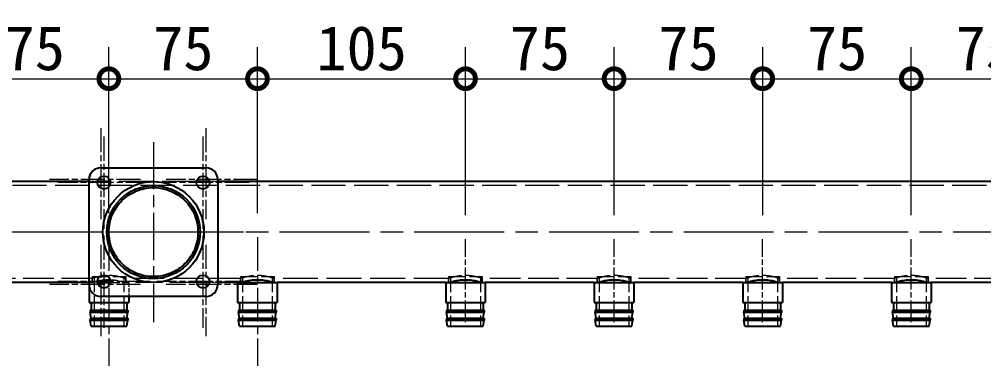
# Model space of a CAD drawing. Header units: millimetres. Extents: x 48 to 3316, y 44 to 2332.
# Drawn here: x 1152.6 to 1639.3, y 908.6 to 1083.6 of the extents above; entities that cross this region are included whole.
import ezdxf

# ---------------------------------------------------------------- set-up
doc = ezdxf.new("R2010")
doc.units = ezdxf.units.MM
doc.header["$LTSCALE"] = 8
doc.linetypes.add('CHAIN', pattern=[0.3543, 0.2362, -0.0295, 0.0591, -0.0295])
doc.linetypes.add('DASHED', pattern=[0.2067, 0.1654, -0.0413])
for name, color, linetype, lineweight, true_color in [('中心标记 (ISO)', 1, 'CHAIN', 18, 0xff0000), ('中心线 (ISO)', 1, 'CHAIN', 18, 0xff0000), ('尺寸 (ISO)', 7, 'Continuous', 18, 0x008000), ('隐藏 (ISO)', 5, 'DASHED', 18, 0x0000ff)]:
    doc.layers.add(name, color=color, linetype=linetype, lineweight=lineweight, true_color=true_color)
doc.layers.add('可见 (ISO)', color=7, linetype='Continuous', lineweight=25)
doc.styles.add('最新国标', font='simfang.ttf')
doc.dimstyles.new('默认 (GB)', dxfattribs={"dimscale": 8, "dimtxt": 2.8, "dimasz": 2.5, "dimexe": 2, "dimexo": 1.5, "dimgap": 0.5, "dimtad": 1, "dimtoh": 1, "dimdsep": 46, "dimtxsty": '最新国标', "dimcen": 0.09, "dimdle": 10, "dimclrd": 256, "dimclre": 256, "dimclrt": 256, "dimaunit": 1, "dimadec": 3, "dimazin": 2, "dimtfac": 0.535714, "dimtdec": 3, "dimtmove": 0, "dimatfit": 3, "dimfxl": 0, "dimtolj": 1, "dimlwd": -1, "dimlwe": -1, "dimarcsym": 0})

# ---------------------------------------------------------------- blocks, each defined once
blk = doc.blocks.new('_DotSmall')
at = {"color": 0, "linetype": 'ByBlock', "const_width": 0.5}
blk.add_lwpolyline([(-0.0625, 0, 1), (0.0625, 0, 1)], format="xyb", close=True, dxfattribs=at)
blk = doc.blocks.new('*D18')
at = {"layer": 'Defpoints', "color": 0, "transparency": 16777216}
for p in [(1197.77, 1053.61), (1122.77, 973.61), (1197.77, 973.61)]:
    blk.add_point(p, dxfattribs=at)
at = {"layer": '尺寸 (ISO)', "color": 116, "true_color": 0x00803f, "transparency": 16777216}
for p, q in [((1122.77, 985.61), (1122.77, 1069.61)), ((1197.77, 985.61), (1197.77, 1069.61)), ((1122.77, 1053.61), (1197.77, 1053.61))]:
    blk.add_line(p, q, dxfattribs=at)
at = {"layer": '尺寸 (ISO)', "color": 116, "true_color": 0x00803f, "transparency": 16777216, "xscale": 20, "yscale": 20, "zscale": 20, "rotation": 180}
blk.add_blockref('_DotSmall', (1122.77, 1053.61), dxfattribs=at)
at = {"layer": '尺寸 (ISO)', "color": 116, "true_color": 0x00803f, "transparency": 16777216, "xscale": 20, "yscale": 20, "zscale": 20}
blk.add_blockref('_DotSmall', (1197.77, 1053.61), dxfattribs=at)
at = {"layer": '尺寸 (ISO)', "transparency": 16777216, "insert": (1160.35, 1068.94), "char_height": 22.4, "attachment_point": 5, "style": '最新国标'}
blk.add_mtext('\\A1;75', dxfattribs=at)
blk = doc.blocks.new('*D19')
at = {"layer": 'Defpoints', "color": 0, "transparency": 16777216}
for p in [(1272.77, 1053.61), (1197.77, 973.61), (1272.77, 973.61)]:
    blk.add_point(p, dxfattribs=at)
at = {"layer": '尺寸 (ISO)', "color": 116, "true_color": 0x00803f, "transparency": 16777216}
for p, q in [((1197.77, 985.61), (1197.77, 1069.61)), ((1272.77, 985.61), (1272.77, 1069.61)), ((1197.77, 1053.61), (1272.77, 1053.61))]:
    blk.add_line(p, q, dxfattribs=at)
at = {"layer": '尺寸 (ISO)', "color": 116, "true_color": 0x00803f, "transparency": 16777216, "xscale": 20, "yscale": 20, "zscale": 20, "rotation": 180}
blk.add_blockref('_DotSmall', (1197.77, 1053.61), dxfattribs=at)
at = {"layer": '尺寸 (ISO)', "color": 116, "true_color": 0x00803f, "transparency": 16777216, "xscale": 20, "yscale": 20, "zscale": 20}
blk.add_blockref('_DotSmall', (1272.77, 1053.61), dxfattribs=at)
at = {"layer": '尺寸 (ISO)', "transparency": 16777216, "insert": (1235.35, 1068.94), "char_height": 22.4, "attachment_point": 5, "style": '最新国标'}
blk.add_mtext('\\A1;75', dxfattribs=at)
blk = doc.blocks.new('*D20')
at = {"layer": 'Defpoints', "color": 0, "transparency": 16777216}
for p in [(1377.77, 1053.61), (1272.77, 973.61), (1377.77, 972.61)]:
    blk.add_point(p, dxfattribs=at)
at = {"layer": '尺寸 (ISO)', "color": 116, "true_color": 0x00803f, "transparency": 16777216}
for p, q in [((1272.77, 985.61), (1272.77, 1069.61)), ((1377.77, 984.61), (1377.77, 1069.61)), ((1272.77, 1053.61), (1377.77, 1053.61))]:
    blk.add_line(p, q, dxfattribs=at)
at = {"layer": '尺寸 (ISO)', "color": 116, "true_color": 0x00803f, "transparency": 16777216, "xscale": 20, "yscale": 20, "zscale": 20, "rotation": 180}
blk.add_blockref('_DotSmall', (1272.77, 1053.61), dxfattribs=at)
at = {"layer": '尺寸 (ISO)', "color": 116, "true_color": 0x00803f, "transparency": 16777216, "xscale": 20, "yscale": 20, "zscale": 20}
blk.add_blockref('_DotSmall', (1377.77, 1053.61), dxfattribs=at)
at = {"layer": '尺寸 (ISO)', "transparency": 16777216, "insert": (1325.35, 1068.94), "char_height": 22.4, "attachment_point": 5, "style": '最新国标'}
blk.add_mtext('\\A1;105', dxfattribs=at)
blk = doc.blocks.new('*D21')
at = {"layer": 'Defpoints', "color": 0, "transparency": 16777216}
for p in [(1452.77, 1053.61), (1377.77, 972.61), (1452.77, 972.61)]:
    blk.add_point(p, dxfattribs=at)
at = {"layer": '尺寸 (ISO)', "color": 116, "true_color": 0x00803f, "transparency": 16777216}
for p, q in [((1377.77, 984.61), (1377.77, 1069.61)), ((1452.77, 984.61), (1452.77, 1069.61)), ((1377.77, 1053.61), (1452.77, 1053.61))]:
    blk.add_line(p, q, dxfattribs=at)
at = {"layer": '尺寸 (ISO)', "color": 116, "true_color": 0x00803f, "transparency": 16777216, "xscale": 20, "yscale": 20, "zscale": 20, "rotation": 180}
blk.add_blockref('_DotSmall', (1377.77, 1053.61), dxfattribs=at)
at = {"layer": '尺寸 (ISO)', "color": 116, "true_color": 0x00803f, "transparency": 16777216, "xscale": 20, "yscale": 20, "zscale": 20}
blk.add_blockref('_DotSmall', (1452.77, 1053.61), dxfattribs=at)
at = {"layer": '尺寸 (ISO)', "transparency": 16777216, "insert": (1415.35, 1068.94), "char_height": 22.4, "attachment_point": 5, "style": '最新国标'}
blk.add_mtext('\\A1;75', dxfattribs=at)
blk = doc.blocks.new('*D22')
at = {"layer": 'Defpoints', "color": 0, "transparency": 16777216}
for p in [(1527.77, 1053.61), (1452.77, 972.61), (1527.77, 972.61)]:
    blk.add_point(p, dxfattribs=at)
at = {"layer": '尺寸 (ISO)', "color": 116, "true_color": 0x00803f, "transparency": 16777216}
for p, q in [((1452.77, 984.61), (1452.77, 1069.61)), ((1527.77, 984.61), (1527.77, 1069.61)), ((1452.77, 1053.61), (1527.77, 1053.61))]:
    blk.add_line(p, q, dxfattribs=at)
at = {"layer": '尺寸 (ISO)', "color": 116, "true_color": 0x00803f, "transparency": 16777216, "xscale": 20, "yscale": 20, "zscale": 20, "rotation": 180}
blk.add_blockref('_DotSmall', (1452.77, 1053.61), dxfattribs=at)
at = {"layer": '尺寸 (ISO)', "color": 116, "true_color": 0x00803f, "transparency": 16777216, "xscale": 20, "yscale": 20, "zscale": 20}
blk.add_blockref('_DotSmall', (1527.77, 1053.61), dxfattribs=at)
at = {"layer": '尺寸 (ISO)', "transparency": 16777216, "insert": (1490.35, 1068.94), "char_height": 22.4, "attachment_point": 5, "style": '最新国标'}
blk.add_mtext('\\A1;75', dxfattribs=at)
blk = doc.blocks.new('*D23')
at = {"layer": 'Defpoints', "color": 0, "transparency": 16777216}
for p in [(1602.77, 1053.61), (1527.77, 972.61), (1602.77, 972.61)]:
    blk.add_point(p, dxfattribs=at)
at = {"layer": '尺寸 (ISO)', "color": 116, "true_color": 0x00803f, "transparency": 16777216}
for p, q in [((1527.77, 984.61), (1527.77, 1069.61)), ((1602.77, 984.61), (1602.77, 1069.61)), ((1527.77, 1053.61), (1602.77, 1053.61))]:
    blk.add_line(p, q, dxfattribs=at)
at = {"layer": '尺寸 (ISO)', "color": 116, "true_color": 0x00803f, "transparency": 16777216, "xscale": 20, "yscale": 20, "zscale": 20, "rotation": 180}
blk.add_blockref('_DotSmall', (1527.77, 1053.61), dxfattribs=at)
at = {"layer": '尺寸 (ISO)', "color": 116, "true_color": 0x00803f, "transparency": 16777216, "xscale": 20, "yscale": 20, "zscale": 20}
blk.add_blockref('_DotSmall', (1602.77, 1053.61), dxfattribs=at)
at = {"layer": '尺寸 (ISO)', "transparency": 16777216, "insert": (1565.35, 1068.94), "char_height": 22.4, "attachment_point": 5, "style": '最新国标'}
blk.add_mtext('\\A1;75', dxfattribs=at)
blk = doc.blocks.new('*D24')
at = {"layer": 'Defpoints', "color": 0, "transparency": 16777216}
for p in [(1677.77, 1053.61), (1602.77, 972.61), (1677.77, 972.61)]:
    blk.add_point(p, dxfattribs=at)
at = {"layer": '尺寸 (ISO)', "color": 116, "true_color": 0x00803f, "transparency": 16777216}
for p, q in [((1602.77, 984.61), (1602.77, 1069.61)), ((1677.77, 984.61), (1677.77, 1069.61)), ((1602.77, 1053.61), (1677.77, 1053.61))]:
    blk.add_line(p, q, dxfattribs=at)
at = {"layer": '尺寸 (ISO)', "color": 116, "true_color": 0x00803f, "transparency": 16777216, "xscale": 20, "yscale": 20, "zscale": 20, "rotation": 180}
blk.add_blockref('_DotSmall', (1602.77, 1053.61), dxfattribs=at)
at = {"layer": '尺寸 (ISO)', "color": 116, "true_color": 0x00803f, "transparency": 16777216, "xscale": 20, "yscale": 20, "zscale": 20}
blk.add_blockref('_DotSmall', (1677.77, 1053.61), dxfattribs=at)
at = {"layer": '尺寸 (ISO)', "transparency": 16777216, "insert": (1640.35, 1068.94), "char_height": 22.4, "attachment_point": 5, "style": '最新国标'}
blk.add_mtext('\\A1;75', dxfattribs=at)

msp = doc.modelspace()

# ---------------------------------------------------------------- linework, layer by layer
at = {"layer": '中心标记 (ISO)', "ltscale": 6.389343}
for p, q in [((1193.767, 1028.612), (1193.767, 982.612)), ((1246.767, 1028.612), (1246.767, 982.612)), ((1213.767, 1002.612), (1167.767, 1002.612)), ((1272.767, 1002.612), (1226.767, 1002.612)), ((1193.767, 969.612), (1193.767, 923.612)), ((1246.767, 969.612), (1246.767, 923.612)), ((1213.767, 949.612), (1167.767, 949.612)), ((1272.767, 949.612), (1226.767, 949.612))]:
    msp.add_line(p, q, dxfattribs=at)
at = {"layer": '中心标记 (ISO)', "ltscale": 6.472683}
for p, q in [((1195.267, 1024.412), (1195.267, 977.812)), ((1245.267, 1024.412), (1245.267, 977.812)), ((1218.567, 1001.112), (1171.967, 1001.112)), ((1268.567, 1001.112), (1221.967, 1001.112)), ((1195.267, 974.412), (1195.267, 927.812)), ((1245.267, 974.412), (1245.267, 927.812)), ((1218.567, 951.112), (1171.967, 951.112)), ((1268.567, 951.112), (1221.967, 951.112))]:
    msp.add_line(p, q, dxfattribs=at)
at = {"layer": '中心标记 (ISO)', "ltscale": 12.639884}
for p, q in [((1220.267, 1021.612), (1220.267, 930.612)), ((1265.767, 976.112), (1174.767, 976.112))]:
    msp.add_line(p, q, dxfattribs=at)
at = {"layer": '中心线 (ISO)', "ltscale": 23.990969}
msp.add_line((2825.267, 976.112), (305.267, 976.112), dxfattribs=at)
at = {"layer": '中心线 (ISO)', "ltscale": 9.028461}
for p, q in [((1197.767, 973.612), (1197.767, 908.612)), ((1272.767, 973.612), (1272.767, 908.612))]:
    msp.add_line(p, q, dxfattribs=at)
at = {"layer": '中心线 (ISO)', "ltscale": 5.833739}
for p, q in [((1377.767, 930.612), (1377.767, 972.612)), ((1452.767, 930.612), (1452.767, 972.612)), ((1527.767, 930.612), (1527.767, 972.612)), ((1602.767, 930.612), (1602.767, 972.612))]:
    msp.add_line(p, q, dxfattribs=at)
at = {"layer": '可见 (ISO)'}
for p, q in [((1193.767, 1008.612), (1246.767, 1008.612)), ((1187.767, 1001.612), (797.767, 1001.612)), ((1187.767, 949.612), (1187.767, 1002.612)), ((1198.529, 1001.612), (1192.005, 1001.612)), ((1248.529, 1001.612), (1242.005, 1001.612)), ((1252.767, 1002.612), (1252.767, 949.612)), ((1877.767, 1001.612), (1252.767, 1001.612)), ((1187.767, 950.612), (1132.767, 950.612)), ((1187.767, 949.612), (1187.767, 940.612)), ((1192.005, 950.612), (1198.529, 950.612)), ((1248.529, 950.612), (1242.005, 950.612)), ((1262.767, 950.612), (1252.767, 950.612)), ((1262.767, 950.612), (1282.767, 950.612)), ((1262.767, 950.612), (1262.767, 940.612)), ((1367.767, 950.612), (1282.767, 950.612)), ((1282.767, 950.612), (1282.767, 940.612)), ((1367.767, 950.612), (1387.767, 950.612)), ((1367.767, 950.612), (1367.767, 940.612)), ((1442.767, 950.612), (1387.767, 950.612)), ((1387.767, 950.612), (1387.767, 940.612)), ((1442.767, 950.612), (1462.767, 950.612)), ((1442.767, 950.612), (1442.767, 940.612)), ((1517.767, 950.612), (1462.767, 950.612)), ((1462.767, 950.612), (1462.767, 940.612)), ((1517.767, 950.612), (1537.767, 950.612)), ((1517.767, 950.612), (1517.767, 940.612)), ((1592.767, 950.612), (1537.767, 950.612)), ((1537.767, 950.612), (1537.767, 940.612)), ((1592.767, 950.612), (1612.767, 950.612)), ((1592.767, 950.612), (1592.767, 940.612)), ((1667.767, 950.612), (1612.767, 950.612)), ((1612.767, 950.612), (1612.767, 940.612)), ((1187.767, 940.612), (1207.767, 940.612)), ((1188.767, 940.612), (1188.767, 936.612)), ((1246.767, 943.612), (1193.767, 943.612)), ((1206.767, 940.612), (1206.767, 936.612)), ((1207.767, 943.612), (1207.767, 940.612)), ((1262.767, 940.612), (1282.767, 940.612)), ((1263.767, 940.612), (1263.767, 936.612)), ((1281.767, 940.612), (1281.767, 936.612)), ((1367.767, 940.612), (1387.767, 940.612)), ((1368.767, 940.612), (1368.767, 936.612)), ((1386.767, 940.612), (1386.767, 936.612)), ((1442.767, 940.612), (1462.767, 940.612)), ((1443.767, 940.612), (1443.767, 936.612)), ((1461.767, 940.612), (1461.767, 936.612)), ((1517.767, 940.612), (1537.767, 940.612)), ((1518.767, 940.612), (1518.767, 936.612)), ((1536.767, 940.612), (1536.767, 936.612)), ((1592.767, 940.612), (1612.767, 940.612)), ((1593.767, 940.612), (1593.767, 936.612)), ((1611.767, 940.612), (1611.767, 936.612)), ((1188.267, 936.612), (1207.267, 936.612)), ((1188.267, 936.612), (1188.267, 935.612)), ((1188.267, 935.612), (1207.267, 935.612)), ((1188.767, 932.612), (1188.267, 935.612)), ((1206.767, 932.612), (1207.267, 935.612)), ((1207.267, 936.612), (1207.267, 935.612)), ((1263.267, 936.612), (1282.267, 936.612)), ((1263.267, 936.612), (1263.267, 935.612)), ((1263.267, 935.612), (1282.267, 935.612)), ((1263.767, 932.612), (1263.267, 935.612)), ((1281.767, 932.612), (1282.267, 935.612)), ((1282.267, 936.612), (1282.267, 935.612)), ((1368.267, 936.612), (1387.267, 936.612)), ((1368.267, 936.612), (1368.267, 935.612)), ((1368.267, 935.612), (1387.267, 935.612)), ((1368.767, 932.612), (1368.267, 935.612)), ((1386.767, 932.612), (1387.267, 935.612)), ((1387.267, 936.612), (1387.267, 935.612)), ((1443.267, 936.612), (1462.267, 936.612)), ((1443.267, 936.612), (1443.267, 935.612)), ((1443.267, 935.612), (1462.267, 935.612)), ((1443.767, 932.612), (1443.267, 935.612)), ((1461.767, 932.612), (1462.267, 935.612)), ((1462.267, 936.612), (1462.267, 935.612)), ((1518.267, 936.612), (1537.267, 936.612)), ((1518.267, 936.612), (1518.267, 935.612)), ((1518.267, 935.612), (1537.267, 935.612)), ((1518.767, 932.612), (1518.267, 935.612)), ((1536.767, 932.612), (1537.267, 935.612)), ((1537.267, 936.612), (1537.267, 935.612)), ((1593.267, 936.612), (1612.267, 936.612)), ((1593.267, 936.612), (1593.267, 935.612)), ((1593.267, 935.612), (1612.267, 935.612)), ((1593.767, 932.612), (1593.267, 935.612)), ((1611.767, 932.612), (1612.267, 935.612)), ((1612.267, 936.612), (1612.267, 935.612)), ((1188.267, 932.612), (1207.267, 932.612)), ((1188.267, 932.612), (1188.267, 931.612)), ((1188.267, 931.612), (1207.267, 931.612)), ((1188.767, 928.612), (1188.267, 931.612)), ((1206.767, 928.612), (1207.267, 931.612)), ((1207.267, 932.612), (1207.267, 931.612)), ((1263.267, 932.612), (1282.267, 932.612)), ((1263.267, 932.612), (1263.267, 931.612)), ((1263.267, 931.612), (1282.267, 931.612)), ((1263.767, 928.612), (1263.267, 931.612)), ((1281.767, 928.612), (1282.267, 931.612)), ((1282.267, 932.612), (1282.267, 931.612)), ((1368.267, 932.612), (1387.267, 932.612)), ((1368.267, 932.612), (1368.267, 931.612)), ((1368.267, 931.612), (1387.267, 931.612)), ((1368.767, 928.612), (1368.267, 931.612)), ((1386.767, 928.612), (1387.267, 931.612)), ((1387.267, 932.612), (1387.267, 931.612)), ((1443.267, 932.612), (1462.267, 932.612)), ((1443.267, 932.612), (1443.267, 931.612)), ((1443.267, 931.612), (1462.267, 931.612)), ((1443.767, 928.612), (1443.267, 931.612)), ((1461.767, 928.612), (1462.267, 931.612)), ((1462.267, 932.612), (1462.267, 931.612)), ((1518.267, 932.612), (1537.267, 932.612)), ((1518.267, 932.612), (1518.267, 931.612)), ((1518.267, 931.612), (1537.267, 931.612)), ((1518.767, 928.612), (1518.267, 931.612)), ((1536.767, 928.612), (1537.267, 931.612)), ((1537.267, 932.612), (1537.267, 931.612)), ((1593.267, 932.612), (1612.267, 932.612)), ((1593.267, 932.612), (1593.267, 931.612)), ((1593.267, 931.612), (1612.267, 931.612)), ((1593.767, 928.612), (1593.267, 931.612)), ((1611.767, 928.612), (1612.267, 931.612)), ((1612.267, 932.612), (1612.267, 931.612)), ((1188.767, 928.612), (1206.767, 928.612)), ((1263.767, 928.612), (1281.767, 928.612)), ((1368.767, 928.612), (1386.767, 928.612)), ((1443.767, 928.612), (1461.767, 928.612)), ((1518.767, 928.612), (1536.767, 928.612)), ((1593.767, 928.612), (1611.767, 928.612))]:
    msp.add_line(p, q, dxfattribs=at)
for centre, radius in [((1195.267, 1001.112), 3.3), ((1245.267, 1001.112), 3.3), ((1220.267, 976.112), 25.5), ((1220.267, 976.112), 25.5), ((1220.267, 976.112), 23.5), ((1195.267, 951.112), 3.3), ((1245.267, 951.112), 3.3)]:
    msp.add_circle(centre, radius, dxfattribs=at)
for centre, start, end in [((1193.767, 1002.612), 90, 180), ((1246.767, 1002.612), 0, 90), ((1193.767, 949.612), 180, 270), ((1246.767, 949.612), 270, 0)]:
    msp.add_arc(centre, 6, start, end, dxfattribs=at)
for points, knots in [([(1197.767, 976.112), (1197.767, 977.624), (1197.922, 979.159), (1198.54, 982.156), (1199.003, 983.619), (1200.187, 986.373), (1200.909, 987.668), (1202.528, 990.027), (1203.426, 991.091), (1205.349, 993.014), (1206.454, 993.931), (1208.834, 995.544), (1210.11, 996.242), (1212.79, 997.383), (1214.192, 997.828), (1217.124, 998.442), (1218.656, 998.612), (1220.267, 998.612), (1221.878, 998.612), (1223.41, 998.442), (1226.343, 997.828), (1227.745, 997.383), (1230.425, 996.242), (1231.7, 995.544), (1234.081, 993.931), (1235.185, 993.014), (1237.108, 991.091), (1238.006, 990.027), (1239.626, 987.668), (1240.347, 986.373), (1241.531, 983.619), (1241.994, 982.156), (1242.612, 979.159), (1242.767, 977.624), (1242.767, 976.112)], [11.2414053, 11.2414053, 11.2414053, 11.2414053, 11.6949481, 11.6949481, 12.148491, 12.148491, 12.6020339, 12.6020339, 13.0555767, 13.0555767, 13.5388176, 13.5388176, 14.0220585, 14.0220585, 14.5052994, 14.5052994, 14.9885403, 14.9885403, 14.9885403, 15.4717812, 15.4717812, 15.9550221, 15.9550221, 16.4382631, 16.4382631, 16.921504, 16.921504, 17.3750468, 17.3750468, 17.8285897, 17.8285897, 18.2821326, 18.2821326, 18.7356754, 18.7356754, 18.7356754, 18.7356754]), ([(1242.767, 976.112), (1242.767, 974.6), (1242.612, 973.065), (1241.994, 970.068), (1241.531, 968.605), (1240.347, 965.851), (1239.626, 964.556), (1238.006, 962.197), (1237.108, 961.133), (1235.185, 959.21), (1234.081, 958.293), (1231.7, 956.68), (1230.425, 955.982), (1227.745, 954.841), (1226.343, 954.396), (1223.41, 953.782), (1221.878, 953.612), (1218.656, 953.612), (1217.124, 953.782), (1214.192, 954.396), (1212.79, 954.841), (1210.11, 955.982), (1208.834, 956.68), (1206.454, 958.293), (1205.349, 959.21), (1203.426, 961.133), (1202.528, 962.197), (1200.909, 964.556), (1200.187, 965.851), (1199.003, 968.605), (1198.54, 970.068), (1197.922, 973.065), (1197.767, 974.6), (1197.767, 976.112)], [3.7471351, 3.7471351, 3.7471351, 3.7471351, 4.200678, 4.200678, 4.6542208, 4.6542208, 5.1077637, 5.1077637, 5.5613066, 5.5613066, 6.0445475, 6.0445475, 6.5277884, 6.5277884, 7.0110293, 7.0110293, 7.4942702, 7.4942702, 7.9775111, 7.9775111, 8.460752, 8.460752, 8.9439929, 8.9439929, 9.4272338, 9.4272338, 9.8807767, 9.8807767, 10.3343195, 10.3343195, 10.7878624, 10.7878624, 11.2414053, 11.2414053, 11.2414053, 11.2414053]), ([(1191.979, 951.383), (1192.691, 951.55), (1193.558, 951.723), (1195.549, 951.99), (1196.691, 952.07), (1197.985, 952.07), (1198.206, 952.067), (1198.428, 952.061)], [1.96812273, 1.96812273, 1.96812273, 1.96812273, 2.26003305, 2.26003305, 2.5829805, 2.5829805, 2.64835095, 2.64835095, 2.64835095, 2.64835095]), ([(1264.267, 950.612), (1264.267, 950.612), (1264.484, 950.687), (1265.354, 950.957), (1266.007, 951.149), (1267.507, 951.512), (1268.457, 951.709), (1270.549, 951.99), (1271.691, 952.07), (1273.844, 952.07), (1274.986, 951.99), (1277.077, 951.709), (1278.027, 951.512), (1279.527, 951.149), (1280.18, 950.957), (1281.05, 950.687), (1281.267, 950.612), (1281.267, 950.612)], [1.2914902, 1.2914902, 1.2914902, 1.2914902, 1.6142879, 1.6142879, 1.9370856, 1.9370856, 2.260033, 2.260033, 2.5829805, 2.5829805, 2.905928, 2.905928, 3.2288754, 3.2288754, 3.5516731, 3.5516731, 3.8744707, 3.8744707, 3.8744707, 3.8744707]), ([(1369.267, 950.612), (1369.267, 950.612), (1369.484, 950.687), (1370.354, 950.957), (1371.007, 951.149), (1372.507, 951.512), (1373.457, 951.709), (1375.549, 951.99), (1376.691, 952.07), (1378.844, 952.07), (1379.986, 951.99), (1382.077, 951.709), (1383.027, 951.512), (1384.527, 951.149), (1385.18, 950.957), (1386.05, 950.687), (1386.267, 950.612), (1386.267, 950.612)], [1.2914902, 1.2914902, 1.2914902, 1.2914902, 1.6142879, 1.6142879, 1.9370856, 1.9370856, 2.260033, 2.260033, 2.5829805, 2.5829805, 2.905928, 2.905928, 3.2288754, 3.2288754, 3.5516731, 3.5516731, 3.8744707, 3.8744707, 3.8744707, 3.8744707]), ([(1444.267, 950.612), (1444.267, 950.612), (1444.484, 950.687), (1445.354, 950.957), (1446.007, 951.149), (1447.507, 951.512), (1448.457, 951.709), (1450.549, 951.99), (1451.691, 952.07), (1453.844, 952.07), (1454.986, 951.99), (1457.077, 951.709), (1458.027, 951.512), (1459.527, 951.149), (1460.18, 950.957), (1461.05, 950.687), (1461.267, 950.612), (1461.267, 950.612)], [1.2914902, 1.2914902, 1.2914902, 1.2914902, 1.6142879, 1.6142879, 1.9370856, 1.9370856, 2.260033, 2.260033, 2.5829805, 2.5829805, 2.905928, 2.905928, 3.2288754, 3.2288754, 3.5516731, 3.5516731, 3.8744707, 3.8744707, 3.8744707, 3.8744707]), ([(1519.267, 950.612), (1519.267, 950.612), (1519.484, 950.687), (1520.354, 950.957), (1521.007, 951.149), (1522.507, 951.512), (1523.457, 951.709), (1525.549, 951.99), (1526.691, 952.07), (1528.844, 952.07), (1529.986, 951.99), (1532.077, 951.709), (1533.027, 951.512), (1534.527, 951.149), (1535.18, 950.957), (1536.05, 950.687), (1536.267, 950.612), (1536.267, 950.612)], [1.2914902, 1.2914902, 1.2914902, 1.2914902, 1.6142879, 1.6142879, 1.9370856, 1.9370856, 2.260033, 2.260033, 2.5829805, 2.5829805, 2.905928, 2.905928, 3.2288754, 3.2288754, 3.5516731, 3.5516731, 3.8744707, 3.8744707, 3.8744707, 3.8744707]), ([(1594.267, 950.612), (1594.267, 950.612), (1594.484, 950.687), (1595.354, 950.957), (1596.007, 951.149), (1597.507, 951.512), (1598.457, 951.709), (1600.549, 951.99), (1601.691, 952.07), (1603.844, 952.07), (1604.986, 951.99), (1607.077, 951.709), (1608.027, 951.512), (1609.527, 951.149), (1610.18, 950.957), (1611.05, 950.687), (1611.267, 950.612), (1611.267, 950.612)], [1.2914902, 1.2914902, 1.2914902, 1.2914902, 1.6142879, 1.6142879, 1.9370856, 1.9370856, 2.260033, 2.260033, 2.5829805, 2.5829805, 2.905928, 2.905928, 3.2288754, 3.2288754, 3.5516731, 3.5516731, 3.8744707, 3.8744707, 3.8744707, 3.8744707])]:
    msp.add_open_spline(points, degree=3, knots=knots, dxfattribs=at)
at = {"layer": '隐藏 (ISO)', "ltscale": 13.041375}
msp.add_line((2805.267, 999.612), (325.267, 999.612), dxfattribs=at)
at = {"layer": '隐藏 (ISO)', "ltscale": 1.008937}
for p, q in [((1192.005, 1001.612), (1187.767, 1001.612)), ((1252.767, 1001.612), (1248.529, 1001.612)), ((1252.767, 950.612), (1248.529, 950.612))]:
    msp.add_line(p, q, dxfattribs=at)
at = {"layer": '隐藏 (ISO)', "ltscale": 13.145924}
msp.add_line((1242.005, 1001.612), (1198.529, 1001.612), dxfattribs=at)
at = {"layer": '隐藏 (ISO)', "ltscale": 11.691663}
for p, q in [((1189.267, 952.612), (1131.267, 952.612)), ((1264.267, 952.612), (1206.267, 952.612)), ((1444.267, 952.612), (1386.267, 952.612)), ((1519.267, 952.612), (1461.267, 952.612)), ((1594.267, 952.612), (1536.267, 952.612)), ((1669.267, 952.612), (1611.267, 952.612))]:
    msp.add_line(p, q, dxfattribs=at)
at = {"layer": '隐藏 (ISO)', "ltscale": 2.277767}
msp.add_line((1187.767, 950.612), (1192.005, 950.612), dxfattribs=at)
at = {"layer": '隐藏 (ISO)', "ltscale": 6.357667}
for p, q in [((1189.267, 953.612), (1206.267, 953.612)), ((1264.267, 953.612), (1281.267, 953.612)), ((1369.267, 953.612), (1386.267, 953.612)), ((1444.267, 953.612), (1461.267, 953.612)), ((1519.267, 953.612), (1536.267, 953.612)), ((1594.267, 953.612), (1611.267, 953.612))]:
    msp.add_line(p, q, dxfattribs=at)
at = {"layer": '隐藏 (ISO)', "ltscale": 0.714161}
for p, q in [((1189.267, 953.612), (1189.267, 950.612)), ((1206.267, 953.612), (1206.267, 950.612)), ((1264.267, 953.612), (1264.267, 950.612)), ((1281.267, 953.612), (1281.267, 950.612)), ((1369.267, 953.612), (1369.267, 950.612)), ((1386.267, 953.612), (1386.267, 950.612)), ((1444.267, 953.612), (1444.267, 950.612)), ((1461.267, 953.612), (1461.267, 950.612)), ((1519.267, 953.612), (1519.267, 950.612)), ((1536.267, 953.612), (1536.267, 950.612)), ((1594.267, 953.612), (1594.267, 950.612)), ((1611.267, 953.612), (1611.267, 950.612))]:
    msp.add_line(p, q, dxfattribs=at)
at = {"layer": '隐藏 (ISO)', "ltscale": 0.476074}
for p, q in [((1189.267, 950.612), (1189.267, 952.612)), ((1206.267, 950.612), (1206.267, 952.612)), ((1264.267, 950.612), (1264.267, 952.612)), ((1281.267, 950.612), (1281.267, 952.612)), ((1369.267, 950.612), (1369.267, 952.612)), ((1386.267, 950.612), (1386.267, 952.612)), ((1444.267, 950.612), (1444.267, 952.612)), ((1461.267, 950.612), (1461.267, 952.612)), ((1519.267, 950.612), (1519.267, 952.612)), ((1536.267, 950.612), (1536.267, 952.612)), ((1594.267, 950.612), (1594.267, 952.612)), ((1611.267, 950.612), (1611.267, 952.612))]:
    msp.add_line(p, q, dxfattribs=at)
at = {"layer": '隐藏 (ISO)', "ltscale": 5.952077}
for p, q in [((1190.267, 953.612), (1190.267, 928.612)), ((1205.267, 953.612), (1205.267, 928.612)), ((1265.267, 953.612), (1265.267, 928.612)), ((1280.267, 953.612), (1280.267, 928.612)), ((1370.267, 953.612), (1370.267, 928.612)), ((1385.267, 953.612), (1385.267, 928.612)), ((1445.267, 953.612), (1445.267, 928.612)), ((1460.267, 953.612), (1460.267, 928.612)), ((1520.267, 953.612), (1520.267, 928.612)), ((1535.267, 953.612), (1535.267, 928.612)), ((1595.267, 953.612), (1595.267, 928.612)), ((1610.267, 953.612), (1610.267, 928.612))]:
    msp.add_line(p, q, dxfattribs=at)
at = {"layer": '隐藏 (ISO)', "ltscale": 3.558188}
msp.add_line((1198.529, 950.612), (1207.767, 950.612), dxfattribs=at)
at = {"layer": '隐藏 (ISO)', "ltscale": 10.352594}
msp.add_line((1242.005, 950.612), (1207.767, 950.612), dxfattribs=at)
at = {"layer": '隐藏 (ISO)', "ltscale": 1.66651}
msp.add_line((1207.767, 950.612), (1207.767, 943.612), dxfattribs=at)
at = {"layer": '隐藏 (ISO)', "ltscale": 13.304306}
msp.add_line((1369.267, 952.612), (1281.267, 952.612), dxfattribs=at)
at = {"layer": '隐藏 (ISO)', "ltscale": 6.412013}
for points in [[(1206.267, 952.612), (1206.267, 952.612), (1206.05, 952.693), (1205.179, 952.987), (1204.527, 953.195), (1203.028, 953.592), (1202.079, 953.807), (1199.988, 954.115), (1198.845, 954.203), (1196.689, 954.203), (1195.546, 954.115), (1193.455, 953.807), (1192.506, 953.592), (1191.008, 953.195), (1190.355, 952.987), (1189.485, 952.693), (1189.267, 952.612), (1189.267, 952.612)], [(1281.267, 952.612), (1281.267, 952.612), (1281.05, 952.693), (1280.179, 952.987), (1279.527, 953.195), (1278.028, 953.592), (1277.079, 953.807), (1274.988, 954.115), (1273.845, 954.203), (1271.689, 954.203), (1270.546, 954.115), (1268.455, 953.807), (1267.506, 953.592), (1266.008, 953.195), (1265.355, 952.987), (1264.485, 952.693), (1264.267, 952.612), (1264.267, 952.612)], [(1386.267, 952.612), (1386.267, 952.612), (1386.05, 952.693), (1385.179, 952.987), (1384.527, 953.195), (1383.028, 953.592), (1382.079, 953.807), (1379.988, 954.115), (1378.845, 954.203), (1376.689, 954.203), (1375.546, 954.115), (1373.455, 953.807), (1372.506, 953.592), (1371.008, 953.195), (1370.355, 952.987), (1369.485, 952.693), (1369.267, 952.612), (1369.267, 952.612)], [(1461.267, 952.612), (1461.267, 952.612), (1461.05, 952.693), (1460.179, 952.987), (1459.527, 953.195), (1458.028, 953.592), (1457.079, 953.807), (1454.988, 954.115), (1453.845, 954.203), (1451.689, 954.203), (1450.546, 954.115), (1448.455, 953.807), (1447.506, 953.592), (1446.008, 953.195), (1445.355, 952.987), (1444.485, 952.693), (1444.267, 952.612), (1444.267, 952.612)], [(1536.267, 952.612), (1536.267, 952.612), (1536.05, 952.693), (1535.179, 952.987), (1534.527, 953.195), (1533.028, 953.592), (1532.079, 953.807), (1529.988, 954.115), (1528.845, 954.203), (1526.689, 954.203), (1525.546, 954.115), (1523.455, 953.807), (1522.506, 953.592), (1521.008, 953.195), (1520.355, 952.987), (1519.485, 952.693), (1519.267, 952.612), (1519.267, 952.612)], [(1611.267, 952.612), (1611.267, 952.612), (1611.05, 952.693), (1610.179, 952.987), (1609.527, 953.195), (1608.028, 953.592), (1607.079, 953.807), (1604.988, 954.115), (1603.845, 954.203), (1601.689, 954.203), (1600.546, 954.115), (1598.455, 953.807), (1597.506, 953.592), (1596.008, 953.195), (1595.355, 952.987), (1594.485, 952.693), (1594.267, 952.612), (1594.267, 952.612)]]:
    msp.add_open_spline(points, degree=3, knots=[1.2935334, 1.2935334, 1.2935334, 1.2935334, 1.6168106, 1.6168106, 1.9400879, 1.9400879, 2.2635773, 2.2635773, 2.5870668, 2.5870668, 2.9105563, 2.9105563, 3.2340458, 3.2340458, 3.557323, 3.557323, 3.8806002, 3.8806002, 3.8806002, 3.8806002], dxfattribs=at)
at = {"layer": '隐藏 (ISO)', "ltscale": 1.674806}
msp.add_open_spline([(1189.267, 950.612), (1189.267, 950.612), (1189.484, 950.687), (1190.354, 950.957), (1191.007, 951.149), (1191.829, 951.348), (1191.903, 951.366), (1191.979, 951.383)], degree=3, knots=[1.29149025, 1.29149025, 1.29149025, 1.29149025, 1.61428792, 1.61428792, 1.93708559, 1.93708559, 1.96812273, 1.96812273, 1.96812273, 1.96812273], dxfattribs=at)
at = {"layer": '隐藏 (ISO)', "ltscale": 3.044134}
msp.add_open_spline([(1198.428, 952.061), (1199.302, 952.036), (1200.197, 951.962), (1202.077, 951.709), (1203.027, 951.512), (1204.527, 951.149), (1205.18, 950.957), (1206.05, 950.687), (1206.267, 950.612), (1206.267, 950.612)], degree=3, knots=[2.6483509, 2.6483509, 2.6483509, 2.6483509, 2.905928, 2.905928, 3.2288754, 3.2288754, 3.5516731, 3.5516731, 3.8744707, 3.8744707, 3.8744707, 3.8744707], dxfattribs=at)

# ---------------------------------------------------------------- dimensions: what is measured, and where the dimension line sits
at = {"layer": '尺寸 (ISO)', "color": 116, "true_color": 0x00803f}
for base, p1, p2, picture, middle in [((1197.767, 1053.612), (1122.767, 973.612), (1197.767, 973.612), '*D18', (1160.347, 1053.612)), ((1272.767, 1053.612), (1197.767, 973.612), (1272.767, 973.612), '*D19', (1235.347, 1053.612)), ((1377.767, 1053.612), (1272.767, 973.612), (1377.767, 972.612), '*D20', (1325.347, 1053.612)), ((1452.767, 1053.612), (1377.767, 972.612), (1452.767, 972.612), '*D21', (1415.347, 1053.612)), ((1527.767, 1053.612), (1452.767, 972.612), (1527.767, 972.612), '*D22', (1490.347, 1053.612)), ((1602.767, 1053.612), (1527.767, 972.612), (1602.767, 972.612), '*D23', (1565.347, 1053.612)), ((1677.767, 1053.612), (1602.767, 972.612), (1677.767, 972.612), '*D24', (1640.347, 1053.612))]:
    dim = msp.add_linear_dim(base=base, p1=p1, p2=p2, angle=180, dimstyle='默认 (GB)', override={"dimgap": 0.5, "dimtoh": 0, "dimdec": 2, "dimblk1": 'DotSmall', "dimblk2": 'DotSmall', "dimsah": 1, "dimdle": 0, "dimtol": 0, "dimlim": 0, "dimtp": 0, "dimtm": 0, "dimtdec": 3, "dimtofl": 0, "dimatfit": 1}, dxfattribs=at)
    dim.commit()
    dim.dimension.update_dxf_attribs({"geometry": picture, "text_midpoint": middle, "dimtype": 160})

doc.saveas('drawing.dxf')
